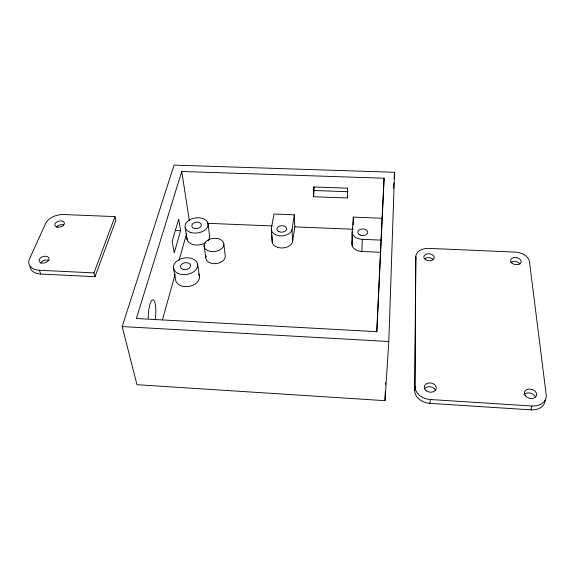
<?xml version="1.0" encoding="UTF-8"?>
<svg xmlns="http://www.w3.org/2000/svg" width="575" height="575" viewBox="0 0 575 575"><rect width="100%" height="100%" fill="white"/><g stroke="black" fill="none" stroke-linecap="round" stroke-linejoin="round"><path stroke-width="0.86" d="M414.683 390.432L415.818 256.651A13.239 8.912 5.1 0 1 428.921 248.393L514.913 252.087A13.671 8.948 9.4 0 1 529.453 261.668L546.185 394.745A15.985 11.744 16.1 0 1 531.861 406.007L530.862 409.853L429.899 403.355A15.23 11.759 9.8 0 1 414.683 390.432L415.078 386.594L415.818 256.651M347.429 197.972L347.552 188.176L313.368 186.983L313.583 196.743L347.429 197.972L347.595 196.183M382.109 218.241L380.478 252.296L361.898 251.483A10.465 7.044 1.2 0 1 352.159 245.784L352.173 231.811L353.381 217.12L382.109 218.241L384.093 178.228L181.75 171.472L136.368 318.5L376.884 331.696L384.093 178.228M352.159 245.784L352.173 231.811M353.23 224.911L353.381 217.12M361.898 251.483L362.257 239.329A10.602 7.029 1.1 0 1 352.382 233.644M388.815 341.521L394.543 172.292L174.045 165.118L122.188 326.557L136.958 384.697L384.97 400.674L388.815 341.521L122.188 326.557M384.97 400.674L385.286 391.726M385.545 384.567L385.609 382.777M376.733 331.825L380.478 252.296M393.588 188.219L393.904 182.907M394.17 178.487L394.543 172.292M351.95 243.951L352.159 241.356M429.899 403.355L430.373 399.524A15.302 11.773 9.6 0 1 415.078 386.594M313.583 196.743L314.338 186.976M271.882 235.168L272.234 240.328A10.293 6.922 -3.4 0 0 280.952 247.94A10.293 6.922 -3.4 0 0 292.596 241.629L294.831 226.866L294.314 214.82L273.973 214.029L271.414 228.282L271.702 232.58M292.596 241.629L292.035 229.562L294.314 214.82M162.402 319.88L175.181 274.246M179.033 260.468L186.508 233.773M180.622 230.69L174.218 252.921L172.162 241.292L178.703 219.089L180.622 230.69L175.411 230.474M95.004 276.704L115.862 220.383L114.978 216.603L63.753 214.54A14.907 9.207 -13.9 0 0 45.612 223.452L29.483 258.987A15.633 9.962 -15.7 0 0 39.423 270.25L40.674 274.038L95.004 276.704L93.977 272.902L114.978 216.603M314.417 190.519L348.004 191.712M207.561 223.316L272.061 225.939M294.831 226.866L353.143 229.238M362.257 239.329L381.081 240.12M39.423 270.25L93.977 272.902M430.373 399.524L531.861 406.007M173.492 268.151L175.648 280.133A12.046 8.323 -9.3 0 0 176.403 282.203L177.919 284A12.046 8.323 -9.3 0 0 193.416 285.013A12.046 8.323 -9.3 0 0 198.598 274.081M185.236 227.779L187.148 239.732M181.75 171.472L189.369 220.822M197.57 264.119L199.403 276.122M204.089 245.547L205.8 257.543M207.877 222.949L209.494 234.916A11.471 7.583 -8 0 1 207.92 240.788M223.84 244.282A9.919 6.641 -7.2 0 1 209.027 251.088A9.919 6.641 -7.2 0 1 209.027 239.531A9.919 6.641 -7.2 0 1 223.84 244.282L225.292 256.292A9.789 6.648 -7.3 0 1 214.216 263.681A9.789 6.648 -7.3 0 1 206.166 255.796M271.357 230.086L272.183 242.132M205.404 242.83A11.471 7.583 -8 0 1 189.764 243.081L188.104 241.55A11.471 7.583 -8 0 1 186.961 237.755M148.264 318.356A14.648 3.702 -86.5 0 1 153.094 299.863A14.648 3.702 -86.5 0 1 155.185 319.916M292.035 229.562A10.429 6.907 -3.4 0 1 280.233 235.872A10.429 6.907 -3.4 0 1 271.414 228.282M40.674 274.038A15.568 9.962 -15.7 0 1 30.058 266.822M56.328 227.233A4.873 3.019 -14 0 1 63.674 224.962M40.494 263.221A5.103 3.27 -15.7 0 1 48.925 260.604M415.473 260.547A13.182 8.912 5.2 0 1 415.933 258.268M545.186 400.193A15.906 11.73 16.3 0 1 530.862 409.853M510.808 262.538A5.362 3.522 9.5 0 1 519.951 263.99M523.99 394.939A6.26 4.622 16.3 0 1 529.827 392.998A6.26 4.622 16.3 0 1 535.318 396.779M424.81 258.577A5.189 3.507 5.2 0 1 432.975 259.469M424.436 388.988A5.994 4.629 9.8 0 1 430.136 386.774A5.994 4.629 9.8 0 1 435.412 390.238M194.465 228.39A4.837 3.155 -7.9 0 0 201.379 224.775A4.837 3.155 -7.9 0 0 193.89 222.956A4.837 3.155 -7.9 0 0 194.465 228.39M190.303 232.314A11.615 7.568 -7.9 0 0 208.121 224.911A11.615 7.568 -7.9 0 0 191.317 219.068A11.615 7.568 -7.9 0 0 190.303 232.314M183.058 269.395A5.089 3.464 -9.2 0 0 190.598 265.679A5.089 3.464 -9.2 0 0 182.979 263.357A5.089 3.464 -9.2 0 0 183.058 269.395M178.135 273.477A12.204 8.323 -9.2 0 0 197.563 266.304A12.204 8.323 -9.2 0 0 180.931 258.858A12.204 8.323 -9.2 0 0 178.135 273.477M278.839 231.653A4.888 3.242 -3.4 0 0 286.566 229.109A4.888 3.242 -3.4 0 0 279.723 226.04A4.888 3.242 -3.4 0 0 278.839 231.653M360.051 235.002A4.974 3.299 1.1 0 0 367.713 232.48A4.974 3.299 1.1 0 0 360.482 229.303A4.974 3.299 1.1 0 0 360.051 235.002M57.701 227.154A4.888 3.019 -13.9 0 0 64.371 222.978A4.888 3.019 -13.9 0 0 56.738 222.007A4.888 3.019 -13.9 0 0 57.701 227.154M41.364 262.94A5.132 3.27 -15.7 0 0 49.055 259.002A5.132 3.27 -15.7 0 0 41.702 257.104A5.132 3.27 -15.7 0 0 41.364 262.94M511.793 262.969A5.383 3.522 9.4 0 0 520.914 262.789A5.383 3.522 9.4 0 0 515.013 257.507A5.383 3.522 9.4 0 0 511.793 262.969M425.5 259.677A5.211 3.507 5.1 0 0 434.089 258.254A5.211 3.507 5.1 0 0 427.441 253.819A5.211 3.507 5.1 0 0 425.5 259.677M426.363 390.835A6.023 4.636 9.6 0 0 436.152 388.815A6.023 4.636 9.6 0 0 428.267 383.029A6.023 4.636 9.6 0 0 426.363 390.835M525.464 395.859A6.289 4.622 16.1 0 0 536.123 396.491A6.289 4.622 16.1 0 0 529.977 389.038A6.289 4.622 16.1 0 0 525.464 395.859"/></g></svg>
